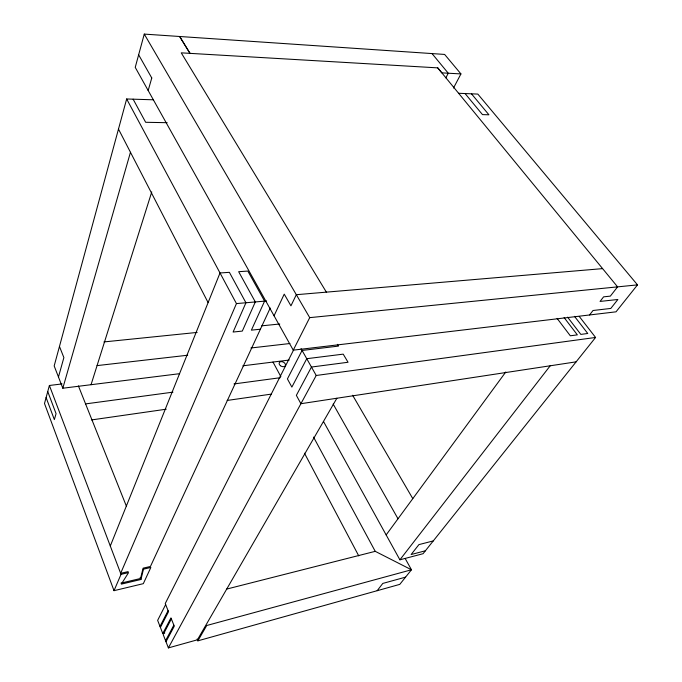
<?xml version="1.0" encoding="UTF-8"?>
<svg xmlns="http://www.w3.org/2000/svg" width="682" height="682" viewBox="0 0 682 682"><rect width="100%" height="100%" fill="white"/><g stroke="black" fill="none" stroke-linecap="round" stroke-linejoin="round"><path stroke-width="1.02" d="M114.013 590.672L121.038 574.346L128.583 572.599L121.302 584.133L140.944 579.487L143.484 569.163L150.841 567.458L143.314 583.664L114.013 590.672L44.492 403.505L49.394 385.475L62.088 383.923M153.314 99.802L126.656 98.975L54.176 365.936L62.821 388.22L179.605 373.685M453.496 88.029L460.938 73.92L444.63 54.432L144.269 34.1L135.232 67.365L293.26 350.156L616.017 311.827L637.508 284.88L477.826 94.082L458.611 93.281M58.464 376.993L63.878 357.59L59.462 346.465M62.821 388.22L130.467 152.282M148.173 90.518L151.779 77.944M91.047 384.708L151.754 191.915M110.296 546.009L220.013 272.979L229.391 272.331L245.938 302.765L233.108 332.04L242.306 331.085L255.324 301.938L238.657 271.692L247.83 271.069L264.599 301.129L251.402 330.148L260.396 329.21M126.656 98.975L236.441 303.592L120.654 573.323L128.19 571.601M270.217 308.034L150.441 566.469L143.084 568.166L140.552 578.489L120.919 583.136M274.053 315.792L284.232 294.138L290.95 305.834L296.32 294.684L309.713 317.642L293.26 350.156M293.635 349.9L165.24 603.544L168.505 611.728L160.398 627.423M165.649 604.584L157.644 620.364L162.776 633.501L164.763 632.964M326.337 292.084L181.25 52.846L437.742 67.868L617.585 286.866L610.356 296.124L603.604 296.849L600.049 301.435L617.883 299.483L610.808 308.435L593.033 310.498L589.563 314.965M159.997 626.383L168.087 610.68M445.875 77.833L448.262 73.221L460.938 73.92M162.776 633.501L170.96 617.875L174.277 626.212L165.99 641.728M171.378 618.941L163.186 634.55L168.394 647.9L197.43 639.801L336.874 398.237M165.573 640.671L173.85 625.138M168.394 647.9L316.218 375.484L595.574 337.462L579.291 316.491M197.132 639.068L197.857 640.841L206.731 625.505L411.459 569.777L405.244 558.609M386.157 534.918L505.771 371.997M323.549 421.57L399.899 559.811L550.203 365.782M377.155 590.706L382.798 583.425L405.568 577.143M595.574 337.462L423.062 553.707L399.899 559.811M197.857 640.841L399.788 584.372L411.459 569.777L375.236 551.337L313.515 437.077M425.38 550.792L411.118 554.534L418.918 544.611L433.249 540.928M226.56 589.112L375.236 551.337M576.12 361.844L300.907 403.71L296.363 395.355L311.452 367.044L348.05 362.261L343.208 354.137L306.747 358.698L291.87 387.095L287.42 378.919L302.083 350.454L338.477 346.098L337.402 344.333M91.567 419.924L166.195 409.209M227.166 400.445L271.317 394.111M85.582 403.897L172.947 392.15M234.003 383.94L280.319 377.709M242.86 365.808L289.245 360.036M97.066 365.603L187.695 355.228M250.933 347.982L289.927 343.523M103.945 341.929L197.141 332.424M261.752 325.834L279.748 324.001M309.713 317.642L637.508 284.88M236.441 303.592L266.645 300.95M602.598 268.623L296.32 294.701L144.269 34.1M167.167 122.692L145.658 122.291L133.126 99.18M471.475 93.818L488.926 114.798L482.481 114.61L465.073 93.545M432.021 53.58L448.262 73.221L441.842 72.863L437.742 67.868M574.5 316.337L587.756 333.481L580.834 334.402L567.595 317.156M564.116 317.573L577.339 334.862L570.314 335.791L557.1 318.4M352.628 395.262L412.781 498.627M138.642 54.807L151.771 77.995M333.157 404.059L398.007 518.772M301.06 348.638L316.218 375.484M272.996 362.057L280.873 376.652M304.462 453.189L358.732 555.856M118.48 129.077L208.112 302.603M78.404 385.91L126.545 506.573M140.168 577.509L140.944 579.487M49.394 385.475L121.038 574.346M47.74 391.562L56.069 413.667L54.355 419.626L46.103 397.572M280.507 365.74L279.884 365.16A3.376 2.302 26.7 0 1 281.453 361.605A3.376 2.302 26.7 0 1 285.46 365.313A3.376 2.302 26.7 0 1 280.507 365.74M190.031 53.409L179.647 36.496L190.031 53.409"/></g></svg>
